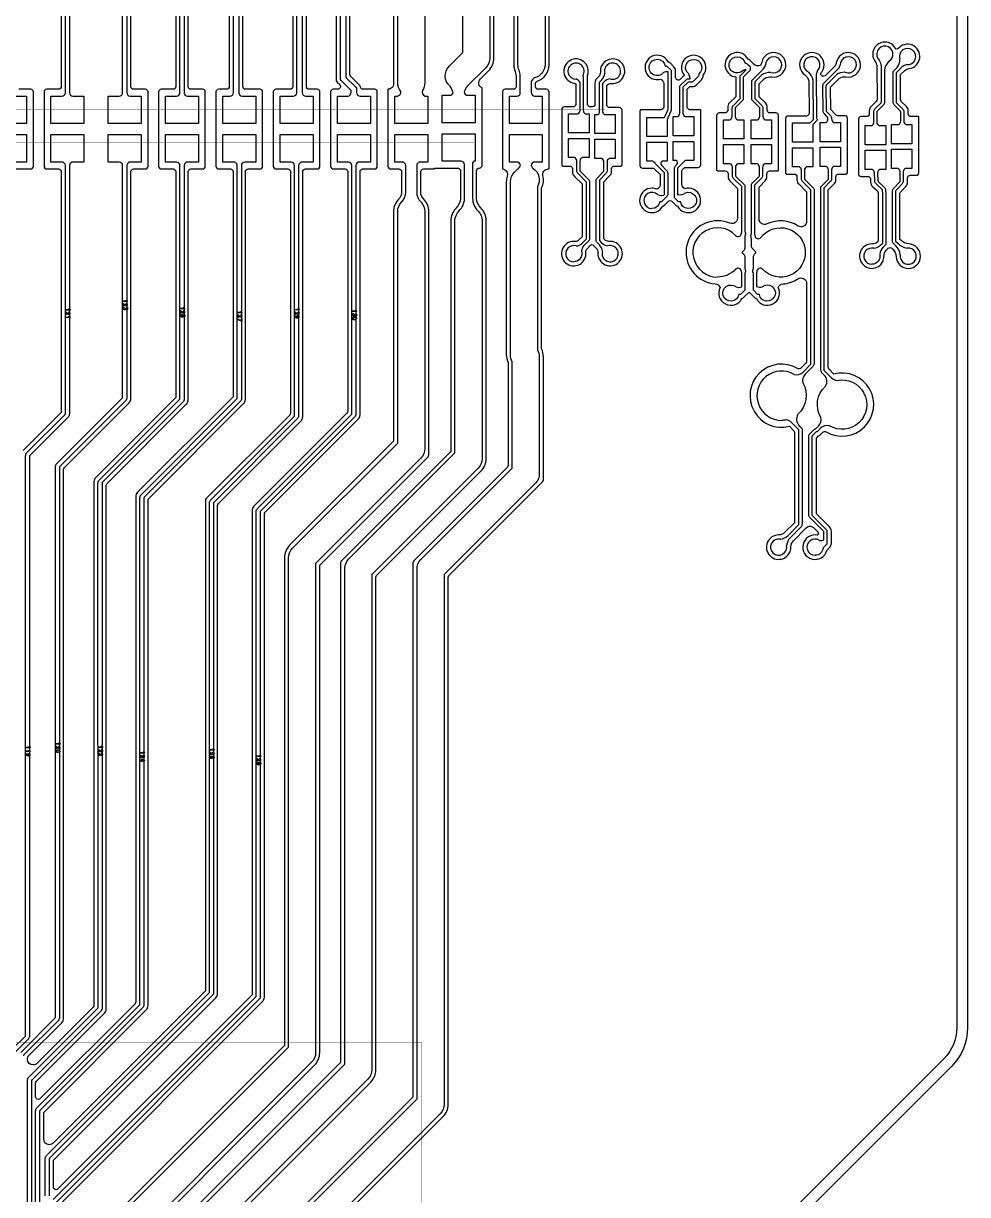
# Model space of a CAD drawing. Extents: x -945 to -170, y -475 to 73.
# Drawn here: x -859.65 to -842.2, y -402.44 to -380.8 of the extents above; entities that cross this region are included whole.
import ezdxf

# ---------------------------------------------------------------- set-up
doc = ezdxf.new("R2010")
doc.units = 0
for name, color, linetype in [('bak_bak_btr2-bcq8108', 11, 'Continuous'), ('bak_outline', 7, 'Continuous'), ('biaozhu1', 4, 'Continuous'), ('quyukuang', 5, 'Continuous')]:
    doc.layers.add(name, color=color, linetype=linetype)

msp = doc.modelspace()

# ---------------------------------------------------------------- linework, layer by layer
at = {"layer": 'bak_bak_btr2-bcq8108', "linetype": 'Continuous'}
for points in [[(-842.404, -329.098), (-842.404, -346.279), (-842.404, -346.279), (-842.404, -382.831), (-842.404, -382.831), (-842.404, -399.357, -0.198968), (-842.638, -399.923), (-854.48, -411.764, 0.198851), (-854.685, -412.259), (-854.685, -420.29, -0.414221), (-854.985, -420.59), (-855.078, -420.59)], [(-851.667, -343.261), (-851.667, -373.126, -0.198915), (-851.74, -373.303), (-852.312, -373.875, 0.203914), (-852.36, -373.993, -0.085503), (-852.376, -374.147), (-852.313, -374.21, -0.206463), (-852.234, -374.391), (-852.234, -381.902, -0.146473), (-852.276, -382.04, 0.412103), (-852.227, -382.146), (-852.18, -382.146), (-852.18, -382.652), (-852.789, -382.652), (-852.789, -382.146), (-852.74, -382.146, 0.434964), (-852.678, -382.061, -0.173135), (-852.734, -381.902), (-852.734, -374.637, 0.366695), (-852.871, -374.477, -0.976695), (-852.781, -373.569, 0.196835), (-852.667, -373.522), (-852.167, -373.022), (-852.167, -343.387, 0.207767)], [(-851.032, -345.975), (-851.032, -381.444, -0.198954), (-851.105, -381.621), (-851.45, -381.964, 0.101663), (-851.505, -382.068, 0.399141), (-851.439, -382.13), (-851.303, -382.13), (-851.303, -382.636), (-851.911, -382.636), (-851.911, -382.13), (-851.772, -382.13, 0.323508), (-851.711, -382.083, 0.081947), (-851.765, -381.963, -0.443196), (-851.783, -381.593), (-851.532, -381.341), (-851.532, -345.815, -0.203826)], [(-855.422, -365.233), (-859.756, -369.566, -0.202899), (-859.819, -369.592), (-859.956, -369.592, 0.291631), (-860.103, -369.686, -0.013415), (-860.113, -369.708, 0.318975), (-860.081, -369.893), (-859.883, -370.092, -0.196768), (-859.858, -370.153), (-859.858, -382.08, 0.424367), (-859.79, -382.146), (-859.592, -382.146), (-859.592, -382.652), (-860.2, -382.652), (-860.2, -382.146), (-859.999, -382.146, 0.409828), (-859.933, -382.081), (-859.933, -370.151, 0.219829), (-859.938, -370.142), (-860.137, -369.943, 0.315671), (-860.322, -369.915)], [(-854.781, -365.696), (-857.91, -368.825), (-857.91, -371.455, 0.313836), (-857.8, -371.604, -0.604313), (-857.677, -372.402, 0.234568), (-857.741, -372.532), (-857.741, -382.081, 0.401102), (-857.677, -382.146), (-857.474, -382.146), (-857.474, -382.652), (-858.082, -382.652), (-858.082, -382.146), (-857.879, -382.146, 0.407341), (-857.816, -382.079), (-857.816, -372.653, 0.394578), (-857.967, -372.491, -0.82946), (-858.095, -371.603, 0.324738), (-857.985, -371.447), (-857.985, -368.812, -0.215633), (-857.974, -368.783), (-854.845, -365.654)], [(-859.783, -371.28, -0.72989), (-859.598, -371.221, 0.269993), (-859.063, -371.463, -0.444847), (-858.95, -371.564), (-858.95, -381.969, -0.414228), (-859, -382.019), (-859.218, -382.019, 0.414253), (-859.268, -382.069), (-859.268, -383.44, 0.414107), (-859.218, -383.49), (-859, -383.49, -0.414082), (-858.95, -383.54), (-858.95, -387.968, -0.199084), (-858.965, -388.003), (-859.653, -388.691, 0.198403)], [(-858.8, -371.269), (-858.8, -382.08, 0.414243), (-858.734, -382.146), (-858.533, -382.146), (-858.533, -382.652), (-859.141, -382.652), (-859.141, -382.146), (-858.939, -382.146, 0.396706), (-858.875, -382.082), (-858.875, -371.496, 0.450275)], [(-856.833, -375.813), (-856.833, -381.969, -0.414254), (-856.883, -382.019), (-857.101, -382.019, 0.414253), (-857.151, -382.069), (-857.151, -383.44, 0.414107), (-857.101, -383.49), (-856.883, -383.49, -0.414254), (-856.833, -383.54), (-856.833, -387.712), (-858.314, -389.193, 0.19841), (-858.347, -389.273), (-858.347, -398.938, -0.198857), (-858.362, -398.974), (-859.4, -400.012, -0.198583), (-859.472, -400.042, -0.414081), (-859.574, -399.94), (-859.574, -399.917, -0.198855), (-859.56, -399.882), (-858.941, -399.263, 0.198961), (-858.908, -399.183), (-858.908, -389.043, -0.199), (-858.893, -389.007), (-857.698, -387.812, 0.198962), (-857.665, -387.732), (-857.665, -383.54, -0.414254), (-857.615, -383.49), (-857.397, -383.49, 0.414253), (-857.347, -383.44), (-857.347, -382.069, 0.414107), (-857.397, -382.019), (-857.615, -382.019, -0.414254), (-857.665, -381.969), (-857.665, -372.639)], [(-858.96, -402.601), (-855.231, -398.872, 0.198403), (-855.198, -398.792), (-855.198, -389.869, -0.198855), (-855.184, -389.833), (-853.463, -388.113, 0.198961), (-853.43, -388.033), (-853.43, -383.54, -0.414253), (-853.38, -383.49), (-853.162, -383.49, 0.414095), (-853.112, -383.44), (-853.112, -382.069, 0.414145), (-853.162, -382.019), (-853.375, -382.019, -0.331033), (-853.422, -381.983), (-853.428, -381.964, 0.124031), (-853.441, -381.943), (-853.601, -381.782, -0.198874), (-853.616, -381.747), (-853.616, -372.743)], [(-853.692, -372.698), (-853.692, -381.799), (-853.509, -381.982, -0.208823), (-853.493, -382.019), (-853.493, -382.081, 0.400516), (-853.429, -382.146), (-853.239, -382.146), (-853.239, -382.652), (-853.847, -382.652), (-853.847, -382.146), (-853.656, -382.146, 0.409952), (-853.593, -382.078), (-853.593, -382.039), (-853.776, -381.857, -0.208823), (-853.792, -381.82), (-853.792, -372.679, -0.203655)], [(-857.81, -404.937), (-853.233, -400.359, 0.198779), (-853.138, -400.129), (-853.138, -391.034, -0.199144), (-853.123, -390.998), (-851.195, -389.071, 0.198733), (-851.1, -388.841), (-851.1, -384.446, 0.203707), (-851.199, -384.211, -0.203861), (-851.275, -384.035, 0.018), (-851.275, -384.024), (-851.275, -383.524, -0.414261), (-851.225, -383.475, 0.414242), (-851.176, -383.425), (-851.176, -381.994, -0.523649), (-851.206, -381.829), (-851.051, -381.675, 0.199064), (-850.956, -381.445), (-850.956, -374.247, -0.423371)], [(-852.81, -374.711), (-852.81, -381.913, -0.423669), (-852.912, -382.019, 0.414713), (-852.915, -382.022), (-852.915, -383.44, 0.414105), (-852.865, -383.49), (-852.712, -383.49, -0.414107), (-852.662, -383.54), (-852.662, -383.918, -0.199505), (-852.717, -384.05, 0.196948), (-852.81, -384.278), (-852.81, -388.508, -0.136155), (-852.821, -388.533), (-854.731, -390.443, 0.198907), (-854.827, -390.674), (-854.827, -399.68), (-858.805, -403.658, -0.182587)], [(-855.846, -376.006), (-855.846, -381.969, -0.414253), (-855.896, -382.019), (-856.042, -382.019, 0.414105), (-856.092, -382.069), (-856.092, -383.44, 0.414105), (-856.042, -383.49), (-855.824, -383.49, -0.414082), (-855.774, -383.54), (-855.774, -387.699), (-857.54, -389.464, 0.198961), (-857.573, -389.544), (-857.573, -398.877, -0.199), (-857.587, -398.912), (-859.339, -400.664, -0.198996), (-859.374, -400.679, -0.414254), (-859.424, -400.629), (-859.424, -400.378, -0.199), (-859.41, -400.342), (-858.154, -399.086, 0.198403), (-858.121, -399.006), (-858.121, -389.34, -0.198867), (-858.106, -389.305), (-856.64, -387.838, 0.198962), (-856.606, -387.758), (-856.606, -383.54, -0.414254), (-856.556, -383.49), (-856.339, -383.49, 0.414253), (-856.289, -383.44), (-856.289, -382.069, 0.414107), (-856.339, -382.019), (-856.556, -382.019, -0.414254), (-856.606, -381.969), (-856.606, -375.746, 0.198955)], [(-853.868, -375.664), (-853.868, -381.851, 0.199), (-853.853, -381.887), (-853.806, -381.933, -0.668194), (-853.842, -382.019), (-853.924, -382.019, 0.414253), (-853.974, -382.069), (-853.974, -383.44, 0.414107), (-853.924, -383.49), (-853.706, -383.49, -0.414254), (-853.656, -383.54), (-853.656, -387.965, -0.199011), (-853.671, -388), (-855.392, -389.721, 0.19841), (-855.425, -389.801), (-855.425, -398.745), (-859.011, -402.331, -0.198996), (-859.046, -402.346, -0.414254), (-859.096, -402.296), (-859.096, -401.822, -0.198857), (-859.082, -401.787), (-856.094, -398.799, 0.198962), (-856.061, -398.719), (-856.061, -389.708, -0.199011), (-856.046, -389.673), (-854.522, -388.149, 0.198325), (-854.489, -388.069), (-854.489, -383.54, -0.414254), (-854.439, -383.49), (-854.221, -383.49, 0.414253), (-854.171, -383.44), (-854.171, -382.069, 0.414107), (-854.221, -382.019), (-854.371, -382.019, -0.414254), (-854.421, -381.969), (-854.421, -378.279, 0.198941)], [(-850.588, -375.67), (-850.588, -381.563, 0.100245), (-850.562, -381.69), (-850.544, -381.775), (-850.544, -381.974, -0.38194), (-850.594, -382.019), (-850.748, -382.019, 0.414253), (-850.798, -382.069), (-850.798, -383.491, -0.485524), (-850.71, -383.625, 0.080576), (-850.727, -383.728), (-850.727, -386.925, 0.116199), (-850.693, -387.071), (-850.693, -388.964, -0.198855), (-850.707, -389), (-852.438, -390.731, 0.198757), (-852.453, -390.766), (-852.453, -400.634), (-857.739, -405.921, -0.198874), (-857.775, -405.935, -0.414095), (-857.825, -405.885)], [(-857.235, -406.337), (-851.897, -400.999, 0.198913), (-851.801, -400.769), (-851.801, -391.036, -0.198756), (-851.787, -391), (-850.056, -389.269, 0.198757), (-850.041, -389.234), (-850.041, -386.959, 0.115838), (-850.075, -386.814), (-850.075, -383.839, 0.177101), (-850.05, -383.616, -0.486162), (-849.951, -383.49, 0.414322), (-849.936, -383.475), (-849.936, -382.857), (-849.936, -382.857), (-849.936, -382.069, 0.414145), (-849.986, -382.019), (-850.139, -382.019, -0.400007), (-850.189, -381.971), (-850.189, -381.916, -0.288973), (-850.159, -381.872, 0.322737), (-849.936, -381.563), (-849.936, -375.67, 0.532293)], [(-856.682, -375.768), (-856.682, -382.08, 0.414243), (-856.616, -382.146), (-856.416, -382.146), (-856.416, -382.652), (-857.024, -382.652), (-857.024, -382.146), (-856.821, -382.146, 0.401795), (-856.757, -382.081), (-856.757, -375.766, 0.218111)], [(-850.012, -375.642), (-850.012, -381.563, -0.350371), (-850.207, -381.807, 0.208896), (-850.265, -381.881), (-850.265, -382.08, 0.420072), (-850.198, -382.146), (-850.063, -382.146), (-850.063, -382.652), (-850.671, -382.652), (-850.671, -382.146), (-850.534, -382.146, 0.406183), (-850.468, -382.082), (-850.468, -381.767, 0.002704), (-850.49, -381.666, -0.106852), (-850.512, -381.563), (-850.512, -375.647, 0.217403)], [(-854.673, -378.352), (-854.673, -381.969, -0.414254), (-854.723, -382.019), (-854.983, -382.019, 0.414095), (-855.033, -382.069), (-855.033, -383.44, 0.414145), (-854.983, -383.49), (-854.765, -383.49, -0.414254), (-854.715, -383.54), (-854.715, -388.001, -0.199011), (-854.73, -388.036), (-856.273, -389.579, 0.198964), (-856.288, -389.615), (-856.288, -398.672), (-859.101, -401.485, -0.198628), (-859.173, -401.515, -0.414106), (-859.275, -401.413), (-859.275, -400.94, -0.198867), (-859.26, -400.905), (-857.38, -399.025, 0.198962), (-857.346, -398.945), (-857.346, -389.612, -0.199011), (-857.332, -389.576), (-855.581, -387.826, 0.198967), (-855.547, -387.746), (-855.547, -383.54, -0.414257), (-855.497, -383.49), (-855.28, -383.49, 0.414105), (-855.23, -383.44), (-855.23, -382.069, 0.414105), (-855.28, -382.019), (-855.544, -382.019, -0.414254), (-855.594, -381.969), (-855.594, -375.902, 0.198855)], [(-855.67, -375.933), (-855.67, -382.082, 0.393075), (-855.607, -382.146), (-855.357, -382.146), (-855.357, -382.652), (-855.965, -382.652), (-855.965, -382.146), (-855.834, -382.146, 0.410294), (-855.77, -382.079), (-855.77, -375.954)], [(-854.497, -378.281), (-854.497, -382.081, 0.397199), (-854.434, -382.146), (-854.298, -382.146), (-854.298, -382.652), (-854.906, -382.652), (-854.906, -382.146), (-854.663, -382.146, 0.404377), (-854.597, -382.082), (-854.597, -378.3)], [(-843.289, -384.876, -0.187058), (-843.433, -384.812), (-843.453, -384.792), (-843.453, -383.944, -0.134226), (-843.443, -383.919), (-843.34, -383.807, 0.21098), (-843.311, -383.723, 0.015796), (-843.311, -383.713), (-843.311, -383.652, -0.38194), (-843.261, -383.608), (-843.154, -383.608, 0.414254), (-843.104, -383.558), (-843.104, -382.857), (-843.104, -382.857), (-843.104, -382.543, 0.619113), (-843.106, -382.542), (-843.106, -382.533, 0.414453), (-843.116, -382.523), (-843.25, -382.523, -0.414254), (-843.3, -382.473), (-843.3, -382.417, 0.198929), (-843.332, -382.339), (-843.428, -382.244, -0.198879), (-843.443, -382.208), (-843.443, -381.749), (-843.363, -381.67, -0.126089), (-843.281, -381.638, 1.487141), (-843.49, -381.275, -0.095639), (-843.529, -381.272, 1.084391), (-843.914, -381.505, -0.116979), (-843.878, -381.595), (-843.877, -382.208, -0.198757), (-843.892, -382.244), (-843.988, -382.339, 0.198918), (-844.02, -382.417), (-844.02, -382.473, -0.414254), (-844.07, -382.523), (-844.178, -382.523, 0.41429), (-844.214, -382.559, -0.414728), (-844.218, -382.563, 0.414728), (-844.222, -382.567), (-844.222, -382.831)], [(-847.09, -381.759, 2.10225), (-847.441, -381.758, -0.135221), (-847.458, -381.779), (-847.516, -381.837, -0.593428), (-847.599, -381.803), (-847.599, -381.682, 0.19896), (-847.631, -381.604), (-847.696, -381.539, 0.11152), (-847.737, -381.513, 2.145053), (-847.871, -381.832, -0.250268), (-847.819, -381.913), (-847.819, -382.351, -0.381985), (-847.869, -382.396), (-848.24, -382.396, 0.41439), (-848.254, -382.409, -0.415403), (-848.256, -382.411, 0.415403), (-848.258, -382.414), (-848.258, -382.831), (-848.258, -382.831), (-848.258, -383.426, 0.414253), (-848.208, -383.476), (-848.024, -383.476, -0.167248), (-847.993, -383.487), (-847.884, -383.596), (-847.884, -383.78, -0.278913), (-847.945, -383.865, 0.104805), (-848.037, -383.846)], [(-846.008, -381.522, -0.073231), (-846.029, -381.577, -0.363729), (-846.158, -381.553, 0.051338), (-846.172, -381.536), (-846.218, -381.489, 0.114192), (-846.26, -381.463, 1.660789), (-846.488, -381.791), (-846.488, -382.156), (-846.603, -382.272, 0.224926), (-846.636, -382.361, 0.015796), (-846.636, -382.371), (-846.636, -382.411, -0.381802), (-846.686, -382.456), (-846.792, -382.456, 0.414107), (-846.842, -382.506), (-846.842, -382.831), (-846.842, -382.831), (-846.842, -383.507, 0.414398), (-846.828, -383.521, -0.414859), (-846.825, -383.524, 0.414859), (-846.821, -383.528), (-846.68, -383.528, -0.414145), (-846.63, -383.578), (-846.63, -383.633, 0.198933), (-846.598, -383.711), (-846.458, -383.852), (-846.458, -384.399, -0.53491), (-846.599, -384.494, 0.098833), (-846.823, -384.449, 0.963408), (-846.867, -385.614)], [(-847.822, -381.711, -4.523807), (-847.791, -381.588), (-847.774, -381.588, -0.212015), (-847.753, -381.597), (-847.689, -381.661, -0.209922), (-847.681, -381.683), (-847.681, -382.4, -0.110018), (-847.683, -382.412), (-847.741, -382.547, -0.168047), (-847.75, -382.564, -0.074697), (-847.752, -382.572), (-847.752, -382.892), (-848.131, -382.892)], [(-847.356, -381.735, -2.911039), (-847.172, -381.734), (-847.172, -381.764, -0.20964), (-847.18, -381.785), (-847.272, -381.877, -0.20964), (-847.294, -381.886), (-847.368, -381.885), (-847.465, -381.983), (-847.465, -382.459, 0.299973), (-847.422, -382.525), (-847.261, -382.525), (-847.261, -382.879), (-847.641, -382.879)], [(-846.353, -381.671, -4.122104), (-846.314, -381.539), (-846.299, -381.539, -0.218623), (-846.276, -381.547), (-846.23, -381.593, -0.209244), (-846.222, -381.615), (-846.222, -381.655, -0.199545), (-846.23, -381.675), (-846.349, -381.793), (-846.349, -382.202, -0.199412), (-846.357, -382.222), (-846.491, -382.356, 0.212967), (-846.497, -382.372), (-846.497, -382.519, 0.294718), (-846.454, -382.583), (-846.336, -382.583), (-846.336, -382.937), (-846.715, -382.937)], [(-846.204, -382.937), (-846.204, -382.583), (-846.086, -382.583, 0.307752), (-846.043, -382.515), (-846.043, -382.371, 0.215797), (-846.05, -382.355), (-846.183, -382.222, -0.209695), (-846.191, -382.201), (-846.191, -381.87, -0.199584), (-846.183, -381.85), (-845.972, -381.639, 0.068844), (-845.937, -381.57)], [(-844.93, -382.988), (-844.93, -382.634), (-844.828, -382.634, 0.522397), (-844.804, -382.519), (-844.85, -382.474, -0.188777), (-844.872, -382.421), (-844.877, -381.955, -0.190322), (-844.854, -381.902), (-844.588, -381.636, 0.070167), (-844.557, -381.572)], [(-844.629, -381.525, -0.092182), (-844.652, -381.584), (-844.835, -381.768, -0.536875), (-844.917, -381.744, -0.080629), (-844.892, -381.691)], [(-844.095, -383.044), (-844.095, -382.69), (-843.965, -382.69, 0.23226), (-843.938, -382.633), (-843.938, -382.436, -0.194378), (-843.915, -382.382), (-843.802, -382.269, 0.21282), (-843.796, -382.253), (-843.796, -381.59, 0.095061), (-843.83, -381.486)], [(-843.662, -381.506, 0.157575), (-843.739, -381.669), (-843.739, -382.256, -0.193673), (-843.762, -382.31), (-843.875, -382.423, 0.213808), (-843.881, -382.439), (-843.881, -382.624, 0.300702), (-843.838, -382.69), (-843.715, -382.69), (-843.715, -383.044), (-844.095, -383.044)], [(-843.611, -383.024), (-843.611, -382.67), (-843.482, -382.67, 0.304526), (-843.439, -382.603), (-843.439, -382.438, 0.199362), (-843.445, -382.423), (-843.56, -382.307, -0.18892), (-843.581, -382.254), (-843.581, -381.705, -0.20964), (-843.573, -381.684), (-843.507, -381.618, 0.16217), (-843.454, -381.464)], [(-843.326, -381.563, 0.099006), (-843.417, -381.608), (-843.524, -381.716), (-843.524, -382.254, 0.228894), (-843.516, -382.271), (-843.405, -382.382, -0.199177), (-843.382, -382.438), (-843.382, -382.604, 0.300207), (-843.338, -382.67), (-843.231, -382.67), (-843.231, -383.024), (-843.611, -383.024)], [(-849.314, -381.769, -0.193903), (-849.306, -381.788), (-849.306, -382.408, 0.289812), (-849.262, -382.471), (-849.198, -382.471), (-849.198, -382.825), (-849.577, -382.825), (-849.577, -382.471), (-849.406, -382.471, 0.306862), (-849.363, -382.404), (-849.363, -381.891, 0.172919), (-849.43, -381.835, -0.014248), (-849.438, -381.835)], [(-848.989, -381.702, -0.216805), (-849.022, -381.787), (-849.057, -381.821, 0.198816), (-849.089, -381.899), (-849.089, -382.296, -0.399877), (-849.139, -382.344), (-849.174, -382.344, -0.381941), (-849.224, -382.3), (-849.224, -381.788, 0.054996), (-849.226, -381.764)], [(-849.093, -382.839), (-849.093, -382.485), (-849.031, -382.485, 0.264672), (-849.007, -382.445), (-849.007, -381.899, -0.199451), (-848.999, -381.879), (-848.964, -381.844, 0.174569), (-848.908, -381.726)], [(-848.805, -381.829, 0.17486), (-848.924, -381.885), (-848.95, -381.911), (-848.95, -382.419, 0.299973), (-848.907, -382.485), (-848.714, -382.485), (-848.714, -382.839), (-849.093, -382.839)], [(-848.131, -382.892), (-848.131, -382.538), (-847.812, -382.538, 0.07021), (-847.795, -382.528), (-847.738, -382.394), (-847.738, -381.697, 0.162718), (-847.822, -381.711)], [(-847.836, -384.176, 0.11412), (-847.794, -384.15), (-847.731, -384.087, -0.355796), (-847.668, -384.087), (-847.605, -384.15, 0.113164), (-847.564, -384.176, 2.146193), (-847.431, -383.856, -0.248541), (-847.482, -383.776), (-847.482, -383.526, -0.147767), (-847.471, -383.5), (-847.446, -383.475, -0.175807), (-847.414, -383.463), (-847.184, -383.463, 0.414082), (-847.134, -383.413), (-847.134, -382.857), (-847.134, -382.857), (-847.134, -382.408, 0.41441), (-847.145, -382.398, -0.416079), (-847.146, -382.397, 0.415651), (-847.147, -382.396), (-847.334, -382.396, -0.381963), (-847.384, -382.351), (-847.384, -382.017), (-847.334, -381.967), (-847.292, -381.967, 0.198894), (-847.214, -381.935), (-847.123, -381.843, 0.212732), (-847.09, -381.759)], [(-847.641, -382.879), (-847.641, -382.525), (-847.566, -382.525, 0.304268), (-847.522, -382.458), (-847.522, -381.973, -0.20964), (-847.514, -381.951), (-847.4, -381.837, -0.199601), (-847.38, -381.828), (-847.332, -381.828, 0.005654), (-847.332, -381.825, -0.01813), (-847.332, -381.823, 0.135588), (-847.356, -381.735)], [(-846.715, -382.937), (-846.715, -382.583), (-846.598, -382.583, 0.288246), (-846.554, -382.52), (-846.554, -382.37, -0.193763), (-846.531, -382.316), (-846.406, -382.19), (-846.406, -381.777, -0.316179), (-846.387, -381.751), (-846.297, -381.661)], [(-845.841, -381.707, 0.005405), (-845.847, -381.707, -0.012254), (-845.848, -381.707, 0.151572), (-846.009, -381.757), (-846.134, -381.882), (-846.134, -382.19), (-846.008, -382.317, -0.192465), (-845.986, -382.371), (-845.986, -382.52, 0.287274), (-845.943, -382.583), (-845.825, -382.583), (-845.825, -382.937), (-846.204, -382.937)], [(-845.211, -381.752, -0.190936), (-845.138, -381.863), (-845.133, -382.464, -0.414107), (-845.183, -382.514), (-845.518, -382.514, 0.414082), (-845.568, -382.564), (-845.568, -382.832), (-845.568, -382.832), (-845.568, -383.564, 0.414326), (-845.553, -383.579, -0.414769), (-845.55, -383.582, 0.414769), (-845.547, -383.585), (-845.406, -383.585, -0.414082), (-845.356, -383.635), (-845.356, -383.69, 0.198933), (-845.324, -383.768), (-845.179, -383.913), (-845.179, -384.459, -0.596188), (-845.337, -384.545, 0.263643), (-845.911, -384.507, -0.552343), (-846.057, -384.415), (-846.057, -383.826), (-845.943, -383.711, 0.198891), (-845.911, -383.633), (-845.911, -383.578, -0.414099), (-845.861, -383.528), (-845.72, -383.528, 0.414858), (-845.717, -383.525, -0.414713), (-845.713, -383.521), (-845.707, -383.521, 0.414411), (-845.698, -383.511), (-845.698, -382.857), (-845.698, -382.857), (-845.698, -382.506, 0.414254), (-845.748, -382.456), (-845.855, -382.456, -0.38212), (-845.904, -382.411), (-845.905, -382.35, 0.198103), (-845.937, -382.272), (-846.052, -382.156), (-846.052, -381.916), (-845.956, -381.82, -0.177016), (-845.821, -381.79)], [(-844.978, -381.676, 0.06763), (-845.001, -381.743), (-844.993, -382.556, -0.185515), (-844.986, -382.575), (-844.986, -382.583, -0.19949), (-844.994, -382.603), (-845.047, -382.656, 0.09265), (-845.061, -382.678), (-845.061, -382.995), (-845.441, -382.995)], [(-845.441, -382.995), (-845.441, -382.641), (-845.12, -382.641, 0.092446), (-845.098, -382.626), (-845.049, -382.577, -0.080341), (-845.05, -382.568), (-845.058, -381.849, 0.160867), (-845.138, -381.706)], [(-844.804, -390.537), (-844.754, -390.486, 0.198952), (-844.721, -390.408), (-844.721, -390.179, 0.198894), (-844.754, -390.101), (-844.987, -389.867, -0.139285), (-844.998, -389.841), (-844.998, -388.463), (-844.956, -388.422, 0.097047), (-844.921, -388.398), (-844.878, -388.355, -0.344351), (-844.817, -388.347, 1.50078), (-844.673, -387.279), (-844.764, -387.189, -0.198757), (-844.779, -387.153), (-844.779, -383.878), (-844.668, -383.768, 0.198395), (-844.636, -383.691), (-844.636, -383.635, -0.414253), (-844.586, -383.585), (-844.448, -383.585, 0.414504), (-844.442, -383.578, -0.559226), (-844.432, -383.572, 0.414411), (-844.423, -383.562), (-844.423, -382.857), (-844.423, -382.857), (-844.423, -382.557, 0.414254), (-844.473, -382.507), (-844.606, -382.507, -0.267358), (-844.649, -382.482, 0.065685), (-844.667, -382.459), (-844.721, -382.406, -0.155576), (-844.733, -382.378), (-844.738, -382.001, -0.156963), (-844.728, -381.972), (-844.568, -381.813, -0.18591), (-844.446, -381.79)], [(-844.465, -381.705, 0.012362), (-844.477, -381.705, -0.018406), (-844.479, -381.705, 0.147663), (-844.62, -381.749), (-844.814, -381.943, 0.223843), (-844.82, -381.96), (-844.815, -382.421, 0.228432), (-844.806, -382.437), (-844.739, -382.503, -0.198967), (-844.715, -382.558, 0.337451), (-844.672, -382.634), (-844.55, -382.634), (-844.55, -382.988), (-844.93, -382.988)], [(-859.932, -383.49), (-859.515, -383.49, 0.414253), (-859.465, -383.44), (-859.465, -382.069, 0.414107), (-859.515, -382.019), (-859.733, -382.019, -0.414254)], [(-849.468, -381.909, -0.133344), (-849.444, -381.919), (-849.444, -382.3, -0.381798), (-849.494, -382.344), (-849.654, -382.344, 0.414254), (-849.704, -382.394), (-849.704, -382.831), (-849.704, -382.831), (-849.704, -383.406, 0.414776), (-849.701, -383.409, -0.414945), (-849.698, -383.412), (-849.698, -383.423, 0.41432), (-849.684, -383.437), (-849.554, -383.437, -0.382123), (-849.505, -383.482), (-849.504, -383.532, 0.248152), (-849.465, -383.628, 0.017055), (-849.458, -383.635), (-849.327, -383.765), (-849.327, -384.746), (-849.391, -384.809, -0.224289), (-849.453, -384.831, 0.031483), (-849.481, -384.829)], [(-848.831, -384.83, -0.197333), (-848.909, -384.798), (-848.927, -384.78), (-848.927, -383.731), (-848.824, -383.627, 0.247852), (-848.784, -383.532, 0.015758), (-848.784, -383.522), (-848.784, -383.482, -0.381985), (-848.734, -383.437), (-848.603, -383.437, 0.414365), (-848.59, -383.425, -0.415004), (-848.589, -383.423, 0.415004), (-848.587, -383.421), (-848.587, -382.857), (-848.587, -382.857), (-848.587, -382.408, 0.414107), (-848.637, -382.358), (-848.819, -382.358, -0.381963), (-848.868, -382.313), (-848.868, -381.945, -0.22246), (-848.781, -381.91)], [(-860.2, -383.363), (-860.2, -383.359, -0.207171), (-860.2, -383.332), (-860.2, -382.857), (-859.592, -382.857), (-859.592, -383.363), (-859.992, -383.363, 0.458398), (-860.058, -383.439, -0.079032), (-860.058, -383.49), (-860.058, -399.897, 0.182718), (-860.054, -399.906), (-859.973, -399.988, -0.187872), (-859.95, -400.047), (-859.95, -418.152, 0.182479), (-859.946, -418.16), (-859.285, -418.822, -0.187872), (-859.262, -418.881), (-859.262, -419.164, 0.167098), (-859.182, -419.395)], [(-859.85, -399.747), (-859.613, -399.51, 0.181079), (-859.61, -399.502), (-859.61, -388.789, -0.189571), (-859.584, -388.73), (-858.878, -388.024, 0.184663), (-858.875, -388.016), (-858.875, -383.426, 0.388162), (-858.938, -383.363), (-859.141, -383.363), (-859.141, -382.857), (-858.533, -382.857), (-858.533, -383.363), (-858.734, -383.363, 0.419115), (-858.8, -383.43), (-858.8, -388.015, -0.198383), (-858.825, -388.077), (-859.531, -388.783, 0.247944), (-859.535, -388.794), (-859.535, -399.501, -0.197447), (-859.56, -399.563), (-859.796, -399.799, 0.181861)], [(-859.7, -399.809), (-859.063, -399.171, 0.184663), (-859.059, -399.163), (-859.059, -388.993, -0.189932), (-859.033, -388.934), (-857.816, -387.717), (-857.816, -383.426, 0.387972), (-857.878, -383.363), (-858.082, -383.363), (-858.082, -382.857), (-857.474, -382.857), (-857.474, -383.363), (-857.675, -383.363, 0.404715), (-857.741, -383.427), (-857.741, -387.731, -0.205919), (-857.752, -387.759), (-858.98, -388.987, 0.24728), (-858.984, -388.998), (-858.984, -399.162, -0.198382), (-859.009, -399.224), (-859.647, -399.861, 0.24396), (-859.65, -399.872)], [(-859.575, -400.331, -0.198582), (-859.55, -400.269), (-858.275, -398.994, 0.184777), (-858.271, -398.986), (-858.272, -389.293, -0.197228), (-858.246, -389.232), (-856.757, -387.743), (-856.757, -383.429, 0.402864), (-856.82, -383.363), (-857.024, -383.363), (-857.024, -382.857), (-856.416, -382.857), (-856.416, -383.363), (-856.616, -383.363, 0.399427), (-856.682, -383.426), (-856.682, -387.758, -0.195893), (-856.693, -387.785), (-858.193, -389.285, 0.180843), (-858.196, -389.293), (-858.196, -398.985, -0.198765), (-858.222, -399.047), (-859.496, -400.322, 0.184991), (-859.5, -400.33), (-859.5, -417.817, 0.256777)], [(-859.425, -400.894, -0.197907), (-859.4, -400.832), (-857.501, -398.933, 0.184709), (-857.497, -398.925), (-857.497, -389.565, -0.198813), (-857.471, -389.503), (-855.698, -387.73), (-855.698, -383.429, 0.414243), (-855.764, -383.363), (-855.965, -383.363), (-855.965, -382.857), (-855.357, -382.857), (-855.357, -383.363), (-855.561, -383.363, 0.404826), (-855.623, -383.43), (-855.623, -387.744, -0.208774), (-855.634, -387.772), (-857.418, -389.556, 0.184804), (-857.422, -389.564), (-857.422, -398.924, -0.198496), (-857.448, -398.986), (-859.347, -400.885, 0.18162), (-859.35, -400.893), (-859.35, -417.746, 0.182101)], [(-859.247, -402.459), (-859.247, -401.775, -0.198799), (-859.221, -401.713), (-856.212, -398.704), (-856.212, -389.662, -0.198813), (-856.186, -389.6), (-854.643, -388.056, 0.184709), (-854.64, -388.048), (-854.64, -383.428, 0.401102), (-854.703, -383.363), (-854.906, -383.363), (-854.906, -382.857), (-854.298, -382.857), (-854.298, -383.363), (-854.499, -383.363, 0.404715), (-854.565, -383.427), (-854.565, -388.048, -0.198863), (-854.59, -388.109), (-856.133, -389.653, 0.184804), (-856.137, -389.661), (-856.137, -398.718, -0.205919), (-856.147, -398.746), (-859.168, -401.766, 0.184717), (-859.172, -401.774), (-859.172, -402.458, -0.198014)], [(-859.1, -402.527), (-855.349, -398.777), (-855.349, -389.819, -0.18956), (-855.323, -389.76), (-853.584, -388.021, 0.184709), (-853.581, -388.013), (-853.581, -383.426, 0.385642), (-853.643, -383.363), (-853.847, -383.363), (-853.847, -382.857), (-853.239, -382.857), (-853.239, -383.363), (-853.44, -383.363, 0.409137), (-853.506, -383.428), (-853.506, -388.012, -0.198496), (-853.531, -388.074), (-855.27, -389.813, 0.247929), (-855.274, -389.824), (-855.274, -398.791, -0.205919), (-855.285, -398.818), (-859.047, -402.58, 0.184653)], [(-858.902, -403.862), (-854.751, -399.711), (-854.751, -390.677, -0.202686), (-854.678, -390.497), (-852.734, -388.554), (-852.734, -384.278, -0.197918), (-852.662, -384.102, 0.197854), (-852.586, -383.918), (-852.586, -383.427, 0.406183), (-852.652, -383.363), (-852.788, -383.363), (-852.788, -382.857), (-852.18, -382.857), (-852.18, -383.363), (-852.317, -383.363, 0.414243), (-852.383, -383.429), (-852.383, -383.918, 0.203033), (-852.303, -384.106, -0.192485), (-852.234, -384.278), (-852.234, -388.654, -0.202686), (-852.308, -388.834), (-854.251, -390.777), (-854.251, -399.811, -0.202686), (-854.324, -399.992), (-858.475, -404.143)], [(-858.327, -404.639), (-853.713, -400.026), (-853.713, -390.882, -0.202686), (-853.64, -390.701), (-851.676, -388.737), (-851.676, -384.446, -0.203962), (-851.599, -384.266, 0.203847), (-851.501, -384.035), (-851.501, -383.411, 0.395442), (-851.564, -383.348), (-851.911, -383.348), (-851.911, -382.841), (-851.303, -382.841), (-851.303, -383.348), (-851.33, -383.348, 0.099669), (-851.351, -383.377), (-851.35, -384.035, 0.208156), (-851.248, -384.27, -0.198387), (-851.176, -384.446), (-851.176, -388.837, -0.202686), (-851.249, -389.017), (-853.213, -390.982), (-853.213, -400.126, -0.202692), (-853.286, -400.306), (-857.9, -404.92)], [(-857.752, -406.04), (-852.377, -400.665), (-852.377, -390.884, -0.202686), (-852.304, -390.703), (-850.617, -389.016), (-850.617, -387.051, -0.132311), (-850.651, -386.925), (-850.651, -383.728, -0.199008), (-850.577, -383.551), (-850.544, -383.517, -0.060785), (-850.496, -383.48, -0.168071), (-850.486, -383.459, 0.168772), (-850.467, -383.421, 0.369892), (-850.531, -383.363), (-850.671, -383.363), (-850.671, -382.857), (-850.063, -382.857), (-850.063, -383.363), (-850.201, -383.363, 0.400909), (-850.267, -383.426, 0.081794), (-850.238, -383.479, -0.409882), (-850.151, -383.819), (-850.151, -386.834, -0.132311), (-850.117, -386.959), (-850.117, -389.116, -0.202686), (-850.19, -389.297), (-851.877, -390.984), (-851.877, -400.769, -0.199008), (-851.95, -400.946), (-857.325, -406.32)], [(-844.222, -382.831), (-844.222, -382.831), (-844.222, -383.578, 0.414257), (-844.172, -383.628), (-844.05, -383.628, -0.401366), (-844, -383.676), (-843.997, -383.738, 0.198322), (-843.962, -383.815), (-843.871, -383.898, -0.209291), (-843.855, -383.935), (-843.853, -384.827), (-843.865, -384.838, -0.224964), (-843.973, -384.876)], [(-849.434, -384.913, 0.181322), (-849.333, -384.867), (-849.246, -384.779), (-849.246, -383.732), (-849.401, -383.576, -0.197035), (-849.423, -383.521), (-849.423, -383.346, 0.294718), (-849.466, -383.282), (-849.577, -383.282), (-849.577, -382.928), (-849.198, -382.928), (-849.198, -383.282), (-849.322, -383.282, 0.290531), (-849.366, -383.345), (-849.366, -383.523, 0.206953), (-849.359, -383.538), (-849.199, -383.698, -0.221551), (-849.189, -383.72), (-849.189, -384.791, -0.199584), (-849.197, -384.811), (-849.293, -384.907, 0.180955), (-849.339, -385.008, -0.511494), (-849.481, -385.205)], [(-849.093, -383.296), (-849.093, -382.942), (-848.714, -382.942), (-848.714, -383.296), (-848.823, -383.296, 0.306148), (-848.866, -383.363), (-848.866, -383.524, -0.193295), (-848.889, -383.577), (-849.008, -383.697), (-849.008, -384.814), (-848.967, -384.855, 0.175117), (-848.849, -384.911)], [(-847.932, -383.965, 0.167123), (-847.815, -383.974), (-847.802, -383.961), (-847.802, -383.57, 0.207014), (-847.809, -383.555), (-847.97, -383.394, -0.210353), (-847.978, -383.373, -0.209924), (-848, -383.365, 0.095422), (-848.022, -383.349), (-848.131, -383.349), (-848.131, -382.995), (-847.752, -382.995), (-847.752, -383.349), (-847.85, -383.349, 0.488053), (-847.862, -383.422), (-847.767, -383.517, -0.19705), (-847.745, -383.572), (-847.745, -383.971, -0.217935), (-847.753, -383.993), (-847.852, -384.092, -0.199584), (-847.872, -384.1), (-847.889, -384.1, -0.359546), (-848.037, -384.222)], [(-847.641, -383.336), (-847.641, -382.982), (-847.261, -382.982), (-847.261, -383.336), (-847.415, -383.336, 0.095424), (-847.438, -383.351), (-847.558, -383.471, 0.198849), (-847.564, -383.486), (-847.564, -383.96, 0.150119), (-847.46, -383.957)], [(-846.49, -384.721, 0.676559), (-846.382, -384.677, -0.140675), (-846.377, -384.657), (-846.377, -383.818), (-846.526, -383.668, -0.198719), (-846.549, -383.613), (-846.549, -383.46, 0.300702), (-846.593, -383.394), (-846.715, -383.394), (-846.715, -383.04), (-846.336, -383.04), (-846.336, -383.394), (-846.449, -383.394, 0.300451), (-846.492, -383.46), (-846.492, -383.613, 0.199045), (-846.486, -383.628), (-846.328, -383.786, -0.217961), (-846.32, -383.808), (-846.32, -384.649, -0.211642), (-846.307, -384.677, -0.107005), (-846.32, -384.734), (-846.32, -384.947, -0.197992), (-846.342, -385.002), (-846.367, -385.027, -0.006415), (-846.367, -385.038), (-846.341, -385.064, -0.192175), (-846.32, -385.118), (-846.32, -385.331, -0.106447), (-846.307, -385.387, -0.210451), (-846.32, -385.415), (-846.32, -385.719, -0.199128), (-846.328, -385.739), (-846.393, -385.804, -0.199218), (-846.413, -385.812), (-846.43, -385.812, -3.656929), (-846.481, -385.669)], [(-846.208, -384.718, -0.210195), (-846.196, -384.691), (-846.196, -383.78, -0.199566), (-846.188, -383.76), (-846.055, -383.628, 0.19825), (-846.049, -383.613), (-846.049, -383.457, 0.289812), (-846.092, -383.394), (-846.204, -383.394), (-846.204, -383.04), (-845.825, -383.04), (-845.825, -383.394), (-845.949, -383.394, 0.307594), (-845.992, -383.462), (-845.992, -383.613, -0.199141), (-846.015, -383.668), (-846.139, -383.792), (-846.139, -384.698, -0.142592), (-846.133, -384.718, 0.723432), (-846.021, -384.756, -2.729431), (-845.991, -385.345, 0.679849), (-846.099, -385.387, -0.141928), (-846.104, -385.407), (-846.104, -385.665, 0.151018), (-845.997, -385.666)], [(-845.406, -387.288, 0.26136), (-845.244, -387.242), (-845.104, -387.102, 0.198361), (-845.098, -387.087), (-845.098, -383.879), (-845.253, -383.724, -0.196949), (-845.274, -383.668), (-845.274, -383.518, 0.300702), (-845.318, -383.452), (-845.441, -383.452), (-845.441, -383.098), (-845.061, -383.098), (-845.061, -383.452), (-845.174, -383.452, 0.299964), (-845.217, -383.518), (-845.217, -383.67, 0.206849), (-845.21, -383.686), (-845.049, -383.847, -0.209883), (-845.041, -383.868), (-845.041, -387.087, -0.198968), (-845.064, -387.142), (-845.205, -387.284, 0.258972), (-845.249, -387.444, -0.36281), (-845.34, -388.022, 0.347881), (-845.313, -388.234), (-845.272, -388.275, -0.212019), (-845.262, -388.296), (-845.262, -390.052, -0.198857), (-845.285, -390.107), (-845.478, -390.301, 0.165489), (-845.549, -390.444)], [(-844.94, -390.352, 0.156248), (-844.86, -390.341), (-844.86, -390.19), (-845.115, -389.936, -0.197006), (-845.136, -389.88), (-845.136, -388.419, -0.217935), (-845.128, -388.397), (-845.031, -388.3, -0.197894), (-845.011, -388.292), (-844.959, -388.24, 0.261094), (-844.914, -388.079, -0.359641), (-844.827, -387.504, 0.336857), (-844.851, -387.298), (-844.894, -387.255, -0.20564), (-844.917, -387.197), (-844.917, -383.834, -0.20964), (-844.909, -383.813), (-844.781, -383.685, 0.223674), (-844.775, -383.668), (-844.775, -383.511, 0.300207), (-844.818, -383.445), (-844.93, -383.445), (-844.93, -383.091), (-844.55, -383.091), (-844.55, -383.445), (-844.675, -383.445, 0.292775), (-844.718, -383.509), (-844.718, -383.672, -0.190261), (-844.741, -383.725), (-844.86, -383.845), (-844.86, -387.2, 0.182797), (-844.854, -387.214), (-844.718, -387.35, 0.167837), (-844.616, -387.397, -1.467013), (-844.758, -388.235, 0.260554), (-844.919, -388.28), (-844.979, -388.34, -0.197894), (-844.999, -388.349), (-845.079, -388.429), (-845.08, -389.882, 0.206679), (-845.072, -389.898), (-844.812, -390.158, -0.209922), (-844.803, -390.18), (-844.803, -390.408, -0.199584), (-844.812, -390.429), (-844.873, -390.49, -0.389801), (-845.022, -390.627)], [(-843.611, -383.481), (-843.611, -383.127), (-843.231, -383.127), (-843.231, -383.481), (-843.349, -383.481, 0.299729), (-843.392, -383.546), (-843.392, -383.714, -0.183237), (-843.413, -383.766), (-843.529, -383.892, 0.184388), (-843.534, -383.906), (-843.534, -384.826), (-843.489, -384.871, 0.15638), (-843.326, -384.954)], [(-848.952, -385.013, 0.174739), (-849.008, -384.895), (-849.057, -384.846, -0.209922), (-849.065, -384.825), (-849.065, -383.685, -0.199584), (-849.057, -383.665), (-848.929, -383.537, 0.213324), (-848.923, -383.521), (-848.923, -383.36, 0.292784), (-848.966, -383.296), (-849.093, -383.296)], [(-847.46, -383.957, -3.683865), (-847.51, -384.1), (-847.527, -384.1, -0.221551), (-847.549, -384.09), (-847.612, -384.028, -0.212019), (-847.621, -384.007), (-847.621, -383.486, -0.198967), (-847.598, -383.431), (-847.576, -383.409, 0.496428), (-847.587, -383.336), (-847.641, -383.336)], [(-843.935, -384.957, 0.170642), (-843.806, -384.895), (-843.772, -384.861), (-843.772, -383.953), (-843.775, -383.885, 0.215652), (-843.783, -383.869), (-843.893, -383.767, -0.196776), (-843.917, -383.713), (-843.923, -383.564, 0.289062), (-843.967, -383.501), (-844.095, -383.501), (-844.095, -383.147), (-843.715, -383.147), (-843.715, -383.501), (-843.823, -383.501, 0.303173), (-843.866, -383.568), (-843.86, -383.713, 0.205923), (-843.852, -383.728), (-843.742, -383.829, -0.19217), (-843.718, -383.882), (-843.715, -383.957), (-843.715, -384.873, -0.199584), (-843.723, -384.893), (-843.766, -384.936, 0.170651), (-843.828, -385.064, -0.490758), (-843.973, -385.252)], [(-858.388, -404.162), (-854.27, -400.045, 0.198921), (-854.175, -399.815), (-854.175, -390.826, -0.175642), (-854.161, -390.795), (-852.173, -388.807, 0.198874), (-852.159, -388.771), (-852.158, -384.278, 0.197878), (-852.253, -384.049, -0.19788), (-852.307, -383.918, 0.015009), (-852.307, -383.908), (-852.307, -383.54, -0.414253), (-852.257, -383.49), (-852.061, -383.49, 0.414408), (-852.053, -383.482, -0.414531), (-852.046, -383.475), (-851.626, -383.475, -0.37902), (-851.576, -383.519), (-851.576, -384.035, -0.203867), (-851.652, -384.211, 0.022008), (-851.661, -384.221, 0.193291), (-851.751, -384.446), (-851.751, -388.685, -0.198989), (-851.766, -388.72), (-853.774, -390.729, 0.198964), (-853.789, -390.764), (-853.789, -399.994), (-858.225, -404.431, -0.198619)], [(-843.447, -385.075, 0.159384), (-843.532, -384.909), (-843.583, -384.858, -0.209922), (-843.591, -384.837), (-843.591, -383.906, -0.187977), (-843.571, -383.853), (-843.455, -383.727, 0.200863), (-843.449, -383.712), (-843.45, -383.547, 0.300442), (-843.493, -383.481), (-843.611, -383.481)], [(-845.997, -385.666, -3.563807), (-846.051, -385.812), (-846.068, -385.812, -0.212015), (-846.089, -385.803), (-846.153, -385.739, -0.209922), (-846.161, -385.718), (-846.161, -385.415, -0.210729), (-846.174, -385.387, -0.106567), (-846.161, -385.331), (-846.161, -385.117, -0.194063), (-846.138, -385.063), (-846.114, -385.038, -0.006577), (-846.114, -385.026), (-846.173, -384.968, -0.203316), (-846.196, -384.911), (-846.196, -384.775, -0.106328), (-846.208, -384.718)], [(-849.257, -385.027, -0.226497), (-849.235, -384.965), (-849.169, -384.899, -0.469497), (-849.115, -384.904), (-849.065, -384.954, -0.22011), (-849.034, -385.041)], [(-843.747, -385.093, -0.209125), (-843.708, -384.993, 0.020787), (-843.702, -384.987), (-843.671, -384.956, -0.414119), (-843.601, -384.956), (-843.587, -384.97, -0.18276), (-843.525, -385.112)], [(-846.867, -385.614, -0.29567), (-846.778, -385.681, 0.998374), (-846.376, -385.887, 0.111602), (-846.335, -385.862), (-846.24, -385.767), (-846.146, -385.862, 0.110697), (-846.105, -385.887, 0.997929), (-845.703, -385.681, -0.296468), (-845.614, -385.614, 0.127497), (-845.337, -385.52, -0.596654), (-845.179, -385.605), (-845.179, -387.041, -0.198814), (-845.194, -387.077), (-845.285, -387.168, -0.345462), (-845.346, -387.175, 1.489177), (-845.497, -388.245), (-845.416, -388.327, -0.199282), (-845.401, -388.362), (-845.401, -390.006, -0.198734), (-845.415, -390.042), (-845.578, -390.203, -0.198721), (-845.695, -390.251)], [(-846.481, -385.669, 0.150448), (-846.377, -385.671), (-846.377, -385.407, -0.142263), (-846.382, -385.387, 0.685057), (-846.491, -385.345, -0.206739), (-846.823, -385.489)], [(-845.662, -390.331, 0.16539), (-845.519, -390.26), (-845.326, -390.067, 0.189411), (-845.319, -390.053), (-845.319, -388.308), (-845.455, -388.173, 0.162119), (-845.553, -388.127, -0.048348), (-845.64, -388.136)], [(-845.469, -390.475, -0.198698), (-845.421, -390.358, 0.020991), (-845.414, -390.352), (-845.2, -390.135, -0.442147), (-845.051, -390.115), (-844.971, -390.195, -0.378348), (-844.975, -390.256, 2.316459), (-844.804, -390.537)], [(-858.359, -419.542, 0.200614), (-858.297, -419.367), (-858.297, -419.136, 0.182253), (-858.3, -419.128), (-859.552, -417.876, -0.187688), (-859.575, -417.817), (-859.575, -400.331)], [(-858.006, -419.387, 0.201185), (-857.946, -419.261), (-859.4, -417.808, -0.198728), (-859.425, -417.746), (-859.425, -400.894)]]:
    msp.add_lwpolyline(points, format="xyb", dxfattribs=at)
at = {"layer": 'bak_bak_btr2-bcq8108'}
for centre, radius, start, end in [((-845.787, -381.567), 0.226, 261.3573, 168.3999), ((-845.081, -381.567), 0.226, 326.6115, 234.9064), ((-844.407, -381.567), 0.226, 260.1103, 169.3528), ((-843.731, -381.373), 0.15, 297.2019, 228.5876), ((-843.312, -381.414), 0.15, 264.7962, 199.3247), ((-849.438, -381.685), 0.226, 339.4217, 262.4949), ((-849.438, -381.685), 0.15, 326.1043, 270.0002), ((-848.764, -381.685), 0.226, 265.7251, 184.2056), ((-848.764, -381.685), 0.15, 254.0046, 195.9036), ((-845.787, -381.567), 0.15, 248.8643, 181.0774), ((-845.081, -381.567), 0.15, 313.4713, 247.6664), ((-844.407, -381.567), 0.15, 247.2953, 181.986), ((-846.303, -381.789), 0.129, 87.4751, 112.8142), ((-848.037, -384.072), 0.226, 90.0045, 332.5436), ((-848.037, -384.072), 0.15, 45.293, 270), ((-846.823, -385.032), 0.456, 43.0924, 270.0016), ((-849.481, -385.055), 0.226, 90.0027, 7.0404), ((-848.808, -385.055), 0.226, 176.4546, 95.9451), ((-849.481, -385.055), 0.15, 71.7166, 269.999), ((-848.808, -385.055), 0.15, 163.9197, 105.8202), ((-843.973, -385.102), 0.226, 90.0146, 2.3056), ((-843.973, -385.102), 0.15, 75.3646, 270.001), ((-843.299, -385.102), 0.226, 182.4967, 87.3619), ((-843.299, -385.102), 0.15, 169.7334, 100.3271), ((-845.64, -387.679), 0.456, 59.0452, 269.999), ((-845.695, -390.477), 0.226, 90.0002, 0.4331), ((-845.695, -390.477), 0.15, 77.1545, 12.8848), ((-845.022, -390.477), 0.15, 56.6993, 270.001)]:
    msp.add_arc(centre, radius, start, end, dxfattribs=at)
at = {"layer": 'bak_outline', "linetype": 'Continuous'}
msp.add_lwpolyline([(-842.204, -329.098), (-842.204, -399.357, -0.198916), (-842.497, -400.064), (-854.338, -411.905, 0.198918), (-854.485, -412.259), (-854.485, -420.29, -0.414216), (-854.985, -420.79), (-863.985, -420.79, -0.414364), (-864.485, -420.29), (-864.485, -412.209, 0.19873), (-864.631, -411.856), (-876.385, -400.102, -0.198916), (-876.678, -399.395), (-876.678, -329.095, -0.198917)], format="xyb", dxfattribs=at)
at = {"layer": 'biaozhu1'}
for p, q in [((-857.432, -394.416), (-857.456, -394.401)), ((-857.456, -394.401), (-857.456, -394.416)), ((-857.456, -394.416), (-857.432, -394.416))]:
    msp.add_line(p, q, dxfattribs=at)
at = {"layer": 'biaozhu1', "linetype": 'Continuous'}
for points in [[(-857.803, -385.938, -1), (-857.803, -385.928), (-857.747, -385.928)], [(-857.751, -385.921, -1.522268), (-857.739, -385.921), (-857.73, -385.929, -0.70052), (-857.733, -385.938), (-857.803, -385.938)], [(-857.747, -385.928, -0.069267), (-857.748, -385.927), (-857.751, -385.921)], [(-858.862, -386.098, -1), (-858.862, -386.088), (-858.806, -386.088)], [(-858.867, -386.18), (-858.867, -386.14, -0.650111), (-858.859, -386.136), (-858.826, -386.164, 0.341992), (-858.797, -386.164)], [(-858.857, -386.151), (-858.857, -386.18, -1), (-858.867, -386.18)], [(-858.81, -386.081, -1.522268), (-858.798, -386.081), (-858.789, -386.089, -0.70052), (-858.792, -386.098), (-858.862, -386.098)], [(-858.788, -386.168, -0.42173), (-858.832, -386.172), (-858.857, -386.151)], [(-858.797, -386.164, 0.570938), (-858.809, -386.148, -1), (-858.809, -386.138)], [(-858.806, -386.088, -0.069267), (-858.807, -386.087), (-858.81, -386.081)], [(-857.808, -386.02), (-857.808, -385.98, -0.650111), (-857.8, -385.976), (-857.767, -386.004, 0.341992), (-857.738, -386.004)], [(-857.798, -385.991), (-857.798, -386.02, -1), (-857.808, -386.02)], [(-857.738, -386.078), (-857.738, -386.056, -1), (-857.728, -386.056), (-857.728, -386.087, -0.595633), (-857.736, -386.091), (-857.755, -386.079, -0.694253), (-857.808, -386.075, -0.095784), (-857.808, -386.073)], [(-857.729, -386.008, -0.42173), (-857.773, -386.012), (-857.798, -385.991)], [(-857.792, -386.045, -1), (-857.788, -386.054, 0.637699), (-857.791, -386.083)], [(-857.791, -386.083, 0.372906), (-857.765, -386.077), (-857.765, -386.07, -0.595633), (-857.757, -386.066), (-857.738, -386.078)], [(-857.738, -386.004, 0.570938), (-857.75, -385.988, -1), (-857.75, -385.978)], [(-856.745, -386.072, -1), (-856.745, -386.062), (-856.688, -386.062)], [(-856.75, -386.154), (-856.75, -386.114, -0.650111), (-856.741, -386.11), (-856.708, -386.138, 0.341992), (-856.68, -386.138)], [(-856.74, -386.125), (-856.74, -386.154, -1), (-856.75, -386.154)], [(-856.692, -386.055, -1.522268), (-856.681, -386.055), (-856.671, -386.063, -0.70052), (-856.675, -386.072), (-856.745, -386.072)], [(-856.67, -386.142, -0.42173), (-856.715, -386.146), (-856.74, -386.125)], [(-856.68, -386.138, 0.570938), (-856.691, -386.122, -1), (-856.691, -386.112)], [(-856.688, -386.062, -0.069267), (-856.689, -386.06), (-856.692, -386.055)], [(-855.686, -386.149, -1), (-855.686, -386.139), (-855.629, -386.139)], [(-855.633, -386.132, -1.522268), (-855.622, -386.132), (-855.612, -386.14, -0.70052), (-855.616, -386.149), (-855.686, -386.149)], [(-855.629, -386.139, -0.069267), (-855.63, -386.138), (-855.633, -386.132)], [(-854.627, -386.095, -1), (-854.627, -386.085), (-854.571, -386.085)], [(-854.632, -386.178), (-854.632, -386.138, -0.650111), (-854.624, -386.134), (-854.591, -386.162, 0.341992), (-854.562, -386.162)], [(-854.622, -386.148), (-854.622, -386.178, -1), (-854.632, -386.178)], [(-854.575, -386.079, -1.522268), (-854.563, -386.079), (-854.554, -386.087, -0.70052), (-854.557, -386.095), (-854.627, -386.095)], [(-854.553, -386.166, -0.42173), (-854.597, -386.17), (-854.622, -386.148)], [(-854.562, -386.162, 0.570938), (-854.574, -386.145, -1), (-854.574, -386.135)], [(-854.571, -386.085, -0.069267), (-854.571, -386.084), (-854.575, -386.079)], [(-853.568, -386.124, -1), (-853.568, -386.114), (-853.512, -386.114)], [(-853.516, -386.107, -1.522268), (-853.504, -386.107), (-853.495, -386.115, -0.70052), (-853.498, -386.124), (-853.568, -386.124)], [(-853.512, -386.114, -0.069267), (-853.512, -386.113), (-853.516, -386.107)], [(-858.862, -386.238, -1), (-858.862, -386.228), (-858.806, -386.228)], [(-858.81, -386.221, -1.522268), (-858.798, -386.221), (-858.789, -386.229, -0.70052), (-858.792, -386.238), (-858.862, -386.238)], [(-858.806, -386.228, -0.069267), (-858.807, -386.227), (-858.81, -386.221)], [(-856.732, -386.216, 0.819215), (-856.708, -386.19, -0.735195), (-856.704, -386.182), (-856.674, -386.184, -0.388911), (-856.67, -386.189), (-856.67, -386.218, -1), (-856.68, -386.218), (-856.68, -386.194), (-856.695, -386.193, -0.644414), (-856.726, -386.228), (-856.736, -386.226, -0.113002), (-856.738, -386.225), (-856.745, -386.219, -0.127516), (-856.746, -386.217), (-856.749, -386.208, -0.095784), (-856.75, -386.207)], [(-856.733, -386.179, -1), (-856.729, -386.188, 0.637699), (-856.732, -386.216)], [(-855.691, -386.231), (-855.691, -386.191, -0.650111), (-855.682, -386.187), (-855.649, -386.215, 0.341992), (-855.621, -386.215)], [(-855.681, -386.202), (-855.681, -386.231, -1), (-855.691, -386.231)], [(-855.688, -386.277, -1), (-855.684, -386.268), (-855.621, -386.293)], [(-855.621, -386.293), (-855.621, -386.261, -1), (-855.611, -386.261), (-855.611, -386.301, -0.539242), (-855.618, -386.305), (-855.688, -386.277)], [(-855.611, -386.219, -0.42173), (-855.656, -386.223), (-855.681, -386.202)], [(-855.621, -386.215, 0.570938), (-855.632, -386.199, -1), (-855.632, -386.189)], [(-854.552, -386.228, -0.42058), (-854.628, -386.238), (-854.632, -386.229, -0.095784), (-854.632, -386.228)], [(-854.619, -386.206, -1.487491), (-854.62, -386.217, 0.775711), (-854.601, -386.239)], [(-853.503, -386.194), (-853.503, -386.172, -1), (-853.493, -386.172), (-853.493, -386.203, -0.595633), (-853.501, -386.208), (-853.52, -386.195, -0.694253), (-853.573, -386.191, -0.095784), (-853.573, -386.189)], [(-853.573, -386.259, -0.384765), (-853.527, -386.231, -0.472809), (-853.493, -386.261)], [(-853.493, -386.261, -0.401992), (-853.569, -386.269), (-853.573, -386.261, -0.095784), (-853.573, -386.259)], [(-853.557, -386.162, -1), (-853.553, -386.171, 0.637699), (-853.556, -386.199)], [(-853.556, -386.199, 0.372906), (-853.53, -386.193), (-853.53, -386.186, -0.595633), (-853.522, -386.182), (-853.503, -386.194)], [(-859.545, -394.165, -1.522268), (-859.533, -394.165), (-859.524, -394.173, -0.70052), (-859.527, -394.182), (-859.597, -394.182)], [(-859.046, -394.115, -1), (-859.046, -394.105), (-858.99, -394.105)], [(-859.051, -394.197), (-859.051, -394.157, -0.650111), (-859.043, -394.153), (-859.01, -394.182, 0.341992), (-858.981, -394.181)], [(-858.994, -394.098, -1.522268), (-858.982, -394.098), (-858.973, -394.106, -0.70052), (-858.976, -394.115), (-859.046, -394.115)], [(-858.981, -394.181, 0.570938), (-858.993, -394.165, -1), (-858.993, -394.155)], [(-858.99, -394.105, -0.069267), (-858.991, -394.104), (-858.994, -394.098)], [(-858.207, -394.158, -1.522268), (-858.195, -394.158), (-858.186, -394.166, -0.70052), (-858.189, -394.175), (-858.259, -394.175)], [(-858.202, -394.165, -0.069267), (-858.203, -394.164), (-858.207, -394.158)], [(-859.597, -394.182, -1), (-859.597, -394.172), (-859.541, -394.172)], [(-859.597, -394.252, -1), (-859.597, -394.242), (-859.541, -394.242)], [(-859.522, -394.314, -0.42058), (-859.599, -394.325), (-859.602, -394.316, -0.095784), (-859.602, -394.314)], [(-859.545, -394.235, -1.522268), (-859.533, -394.235), (-859.524, -394.243, -0.70052), (-859.527, -394.252), (-859.597, -394.252)], [(-859.589, -394.293, -1.487491), (-859.59, -394.304, 0.775711), (-859.571, -394.326)], [(-859.541, -394.172, -0.069267), (-859.542, -394.171), (-859.545, -394.165)], [(-859.541, -394.242, -0.069267), (-859.542, -394.241), (-859.545, -394.235)], [(-859.041, -394.168), (-859.041, -394.197, -1), (-859.051, -394.197)], [(-859.051, -394.25, -0.384765), (-859.005, -394.222, -0.472809), (-858.972, -394.252)], [(-858.972, -394.252, -0.401992), (-859.048, -394.26), (-859.051, -394.252, -0.095784), (-859.051, -394.25)], [(-858.972, -394.185, -0.42173), (-859.016, -394.189), (-859.041, -394.168)], [(-858.259, -394.175, -1), (-858.259, -394.165), (-858.202, -394.165)], [(-858.264, -394.257), (-858.264, -394.217, -0.650111), (-858.256, -394.213), (-858.223, -394.242, 0.341992), (-858.194, -394.242)], [(-858.254, -394.228), (-858.254, -394.257, -1), (-858.264, -394.257)], [(-858.264, -394.327), (-858.264, -394.287, -0.650111), (-858.256, -394.283), (-858.223, -394.312, 0.341992), (-858.194, -394.312)], [(-858.254, -394.298), (-858.254, -394.327, -1), (-858.264, -394.327)], [(-858.185, -394.246, -0.42173), (-858.229, -394.25), (-858.254, -394.228)], [(-858.185, -394.316, -0.42173), (-858.229, -394.32), (-858.254, -394.298)], [(-858.194, -394.242, 0.570938), (-858.206, -394.225, -1), (-858.206, -394.215)], [(-858.194, -394.312, 0.570938), (-858.206, -394.295, -1), (-858.206, -394.285)], [(-857.485, -394.28, -1), (-857.485, -394.27), (-857.428, -394.27)], [(-857.49, -394.362), (-857.49, -394.322, -0.650111), (-857.481, -394.319), (-857.448, -394.347, 0.341992), (-857.42, -394.347)], [(-857.48, -394.333), (-857.48, -394.362, -1), (-857.49, -394.362)], [(-857.432, -394.263, -1.522268), (-857.421, -394.263), (-857.411, -394.271, -0.70052), (-857.415, -394.28), (-857.485, -394.28)], [(-857.41, -394.351, -0.42173), (-857.454, -394.355), (-857.48, -394.333)], [(-857.42, -394.347, 0.570938), (-857.431, -394.33, -1), (-857.431, -394.32)], [(-857.428, -394.27, -0.069267), (-857.429, -394.269), (-857.432, -394.263)], [(-856.199, -394.226, -1), (-856.199, -394.216), (-856.143, -394.216)], [(-856.204, -394.308), (-856.204, -394.268, -0.650111), (-856.196, -394.264), (-856.163, -394.293, 0.341992), (-856.134, -394.293)], [(-856.194, -394.279), (-856.194, -394.308, -1), (-856.204, -394.308)], [(-856.204, -394.361, -0.379229), (-856.158, -394.336, -0.575841), (-856.128, -394.374, -0.205996), (-856.131, -394.377), (-856.137, -394.38)], [(-856.155, -394.347, -0.597521), (-856.175, -394.383, -0.359264), (-856.204, -394.363, -0.095784), (-856.204, -394.361)], [(-856.147, -394.209, -1.522268), (-856.135, -394.209), (-856.126, -394.217, -0.70052), (-856.129, -394.226), (-856.199, -394.226)], [(-856.125, -394.297, -0.42173), (-856.169, -394.301), (-856.194, -394.279)], [(-856.137, -394.38, -1.487712), (-856.137, -394.369, 0.775304), (-856.155, -394.347)], [(-856.134, -394.293, 0.570938), (-856.146, -394.276, -1), (-856.146, -394.266)], [(-856.143, -394.216, -0.069267), (-856.144, -394.215), (-856.147, -394.209)], [(-855.336, -394.343, -1), (-855.336, -394.333), (-855.28, -394.333)], [(-855.284, -394.326, -1.522268), (-855.273, -394.326), (-855.263, -394.334, -0.70052), (-855.266, -394.343), (-855.336, -394.343)], [(-855.28, -394.333, -0.069267), (-855.281, -394.332), (-855.284, -394.326)], [(-855.341, -394.481, -0.871219), (-855.296, -394.461, -0.486307), (-855.265, -394.459)], [(-855.341, -394.425), (-855.341, -394.385, -0.650111), (-855.333, -394.381), (-855.3, -394.409, 0.341992), (-855.271, -394.409)], [(-855.331, -394.396), (-855.331, -394.425, -1), (-855.341, -394.425)], [(-855.265, -394.459, -0.461994), (-855.276, -394.497, -0.324969), (-855.296, -394.489, -0.596255), (-855.341, -394.482, -0.095784), (-855.341, -394.481)], [(-855.262, -394.413, -0.42173), (-855.306, -394.417), (-855.331, -394.396)], [(-855.274, -394.464, 0.425409), (-855.288, -394.468), (-855.29, -394.475)], [(-855.29, -394.475), (-855.288, -394.481, 0.425256), (-855.274, -394.485)], [(-855.271, -394.409, 0.570938), (-855.283, -394.393, -1), (-855.283, -394.383)]]:
    msp.add_lwpolyline(points, format="xyb", dxfattribs=at)
for points in [[(-853.563, -386.258), (-853.561, -386.264, 0.272445), (-853.505, -386.264, 0.311837), (-853.505, -386.248, 0.272432), (-853.561, -386.248), (-853.563, -386.254)], [(-859.041, -394.249), (-859.039, -394.255, 0.272445), (-858.984, -394.255, 0.311837), (-858.984, -394.239, 0.272432), (-859.039, -394.239), (-859.041, -394.245)], [(-857.485, -394.426, -1), (-857.485, -394.416), (-857.466, -394.416), (-857.466, -394.392, -0.589349), (-857.459, -394.388), (-857.412, -394.417, -0.761311), (-857.415, -394.426), (-857.456, -394.426), (-857.456, -394.435, -1), (-857.466, -394.435), (-857.466, -394.426)]]:
    msp.add_lwpolyline(points, format="xyb", close=True, dxfattribs=at)
at = {"layer": 'biaozhu1'}
for centre, radius in [((-854.579, -386.226), 0.0151), ((-859.549, -394.313), 0.0151), ((-856.178, -394.36), 0.0151), ((-855.316, -394.475), 0.0152)]:
    msp.add_circle(centre, radius, dxfattribs=at)
for centre, radius, start, end in [((-858.808, -386.159), 0.0219, 337.0464, 92.2276), ((-857.785, -386.068), 0.0236, 106.4931, 191.8563), ((-857.749, -386), 0.0219, 337.0464, 92.2276), ((-856.69, -386.133), 0.0219, 337.0464, 92.2276), ((-854.573, -386.157), 0.0219, 337.0464, 92.2276), ((-856.727, -386.202), 0.0236, 106.4931, 191.8563), ((-855.632, -386.21), 0.0219, 337.0464, 92.2276), ((-854.613, -386.224), 0.0197, 108.9489, 189.1081), ((-854.582, -386.226), 0.0233, 90.0194, 213.449), ((-854.578, -386.228), 0.0255, 0.8043, 99.5305), ((-853.55, -386.184), 0.0236, 106.4931, 191.8563), ((-858.992, -394.177), 0.0219, 337.0464, 92.2276), ((-859.583, -394.311), 0.0197, 108.9489, 189.1081), ((-859.552, -394.313), 0.0233, 90.0194, 213.449), ((-859.548, -394.315), 0.0255, 0.8043, 99.5305), ((-858.205, -394.237), 0.0219, 337.0464, 92.2276), ((-858.205, -394.307), 0.0219, 337.0464, 92.2276), ((-857.43, -394.342), 0.0219, 337.0464, 92.2276), ((-856.145, -394.288), 0.0219, 337.0464, 92.2276), ((-855.282, -394.405), 0.0219, 337.0464, 92.2276), ((-855.292, -394.475), 0.0213, 330.4443, 29.5557)]:
    msp.add_arc(centre, radius, start, end, dxfattribs=at)
at = {"layer": 'quyukuang', "linetype": 'Continuous', "const_width": 0.001}
for points in [[(-866.96, -382.393), (-866.96, -361.667), (-848.908, -361.667), (-848.908, -382.393)], [(-869.3, -396.225), (-869.3, -383.002), (-851.322, -383.002), (-851.322, -396.225)], [(-868.185, -415.005), (-868.185, -399.627), (-852.288, -399.627), (-852.288, -415.005)]]:
    msp.add_lwpolyline(points, close=True, dxfattribs=at)

doc.saveas('drawing.dxf')
